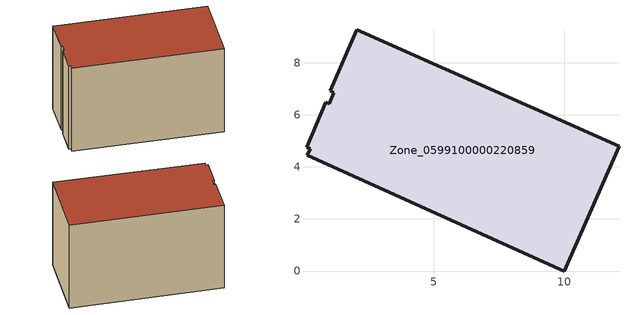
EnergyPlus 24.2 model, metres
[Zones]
Zone_0599100000220859
 floor ground (C_G): 2.03,9.26 12.11,4.79 10.01,0 0.14,4.45 0.24,4.69 0.1,4.76 0.84,6.49 0.98,6.43 1.16,6.86 1.03,6.92 z0
 wall outside (C_F): 1.03,6.92 1.16,6.86 0.98,6.43 0.84,6.49 0.1,4.76 0.24,4.69 0.14,4.45 10.01,0 12.11,4.79 2.03,9.26 1.03,6.92 z0:7.1
 roof outside (C_R): 12.11,4.79 2.03,9.26 1.03,6.92 1.16,6.86 0.98,6.43 0.84,6.49 0.1,4.76 0.24,4.69 0.14,4.45 10.01,0 z7.1
[BUILDING]
Pand.0599100000220859: North Axis=0; Terrain=City; Loads Convergence Tolerance Value=0.04; Temperature Convergence Tolerance Value=0.4; Solar Distribution=FullExterior; Maximum Number of Warmup Days=25; Minimum Number of Warmup Days=1
[Site:Location]
Rotterdam.The.Hague.AP_ZH_NLD Design_Conditions: Latitude=51.96; Longitude=4.45; Time Zone=1; Elevation=-4.5
[SITE:GROUNDTEMPERATURE:BUILDINGSURFACE]
18, 18, 18, 18, 18, 18, 18, 18, 18, 18, 18, 18
[MATERIAL] Thermal Absorptance=0.9; Solar Absorptance=0.7; Visible Absorptance=0.7
Name | Roughness | Thickness | Conductivity | Density | Specific Heat
G.TI.1946 | MediumSmooth | 0.15 | 1 | 540 | 1210
F.TI.1946 | Rough | 0.3 | 0.857143 | 1920 | 840
R.TI.1946 | MediumRough | 0.2 | 0.1 | 1500 | 1000
[CONSTRUCTION]
C_G: G.TI.1946
C_F: F.TI.1946
C_R: R.TI.1946
[ZONE]
Zone_0599100000220859: Type=1; Multiplier=1; Ceiling Height=Autocalculate; Volume=Autocalculate; Floor Area=autocalculate; Part of Total Floor Area=Yes
[ZONEINFILTRATION:DESIGNFLOWRATE]
Infil_Zone_0599100000220859: Zone or ZoneList or Space or SpaceList=Zone_0599100000220859; Schedule=AlwaysOn; Design Flow Rate Calculation Method=Flow/Area; Flow Rate per Floor Area=0.003; Constant Term Coefficient=1; Temperature Term Coefficient=0; Velocity Term Coefficient=0; Velocity Squared Term Coefficient=0
[HVACTEMPLATE:ZONE:IDEALLOADSAIRSYSTEM]
Zone_0599100000220859: Maximum Heating Supply Air Temperature=50; Minimum Cooling Supply Air Temperature=13; Maximum Heating Supply Air Humidity Ratio=0.0156; Minimum Cooling Supply Air Humidity Ratio=0.0077; Heating Limit=NoLimit; Cooling Limit=NoLimit; Dehumidification Control Type=ConstantSensibleHeatRatio; Cooling Sensible Heat Ratio=0.7; Dehumidification Setpoint=60; Humidification Control Type=None; Humidification Setpoint=30; Outdoor Air Method=None; Outdoor Air Flow Rate per Person=0.00944; Outdoor Air Flow Rate per Zone Floor Area=0; Outdoor Air Flow Rate per Zone=0; Demand Controlled Ventilation Type=None; Outdoor Air Economizer Type=NoEconomizer; Heat Recovery Type=None; Sensible Heat Recovery Effectiveness=0.7; Latent Heat Recovery Effectiveness=0.65
[ZONECONTROL:THERMOSTAT]
ThermostatControl_Zone_0599100000220859: Zone or ZoneList=Zone_0599100000220859; Control Type Schedule=DualSetpointControlType; Control 1=Thermostat_Zone_0599100000220859; Temperature Difference Between Cutout And Setpoint=0
[THERMOSTATSETPOINT:DUALSETPOINT]
Thermostat_Zone_0599100000220859: Heating Setpoint Temperature Schedule=HeatingSetpoint_Zone_0599100000220859; Cooling Setpoint Temperature Schedule=CoolingSetpoint_Zone_0599100000220859
[SCHEDULE:COMPACT]
HeatingSetpoint_Zone_0599100000220859: Through: 12/31, For: AllDays, Until: 24:00, 21
CoolingSetpoint_Zone_0599100000220859: Through: 12/31, For: AllDays, Until: 24:00, 24
DualSetpointControlType: Through: 12/31, For: AllDays, Until: 24:00, 4
AlwaysOn: Through: 12/31, For: AllDays, Until: 24:00, 1
